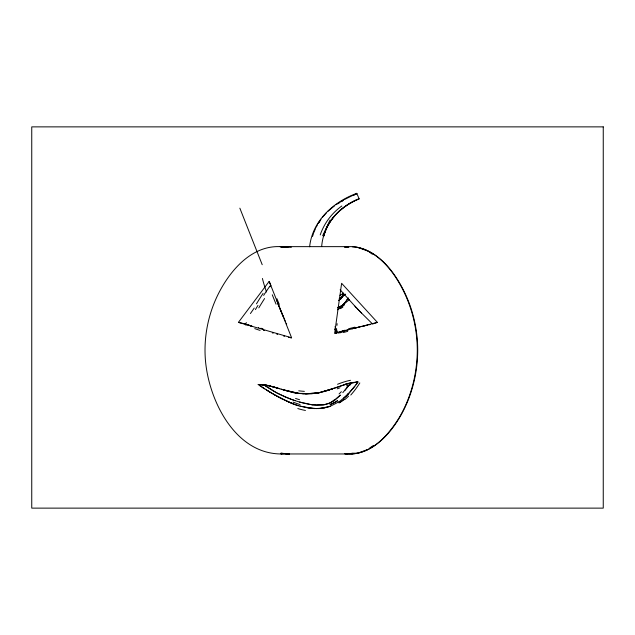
<?xml version="1.0" encoding="UTF-8"?>
<svg xmlns="http://www.w3.org/2000/svg" width="635" height="635" viewBox="0 0 635 635"><rect width="100%" height="100%" fill="white"/><g stroke="black" fill="none" stroke-linecap="round" stroke-linejoin="round"><path stroke-width="0.95" d="M321.675 246.404C323.382 224.655 339.114 206.431 359.124 198.803L356.759 193.334M309.626 246.777C312.325 220.893 333.438 201.898 356.759 193.326M312.531 236.418L313.444 233.624M342.932 294.394L343.44 293.1L342.654 295.108A21.59 16.708 22.8 0 1 341.701 297.037M342.749 294.878L342.448 295.592M313.746 232.688L315.436 228.783M320.215 234.918C324.215 223.218 331.772 213.185 341.813 205.986M322.644 235.752L330.089 219.972M316.166 227.243L317.357 224.973M257.937 305.427L255.413 309.586M348.313 298.069L346.242 300.982M348.266 298.148L347.718 298.974M318.143 223.464L320.977 219.186M270.026 286.806L270.923 285.528L269.169 281.376L238.419 322.374L291.592 337.756L269.169 281.376M356.029 384.802L358.013 381.96L352.33 382.548M357.005 383.429L347.345 395.073M318.802 222.766L319.881 221.266M246.396 322.651L245.404 323.969L238.419 322.374M354.917 386.326L346.948 395.462L338.899 401.947M340.931 298.156L339.257 300.085M322.556 217.178L326.469 212.741M346.535 300.609L344.551 302.982M345.567 301.808L345.9 301.411M340.439 298.791L338.638 300.688M345.226 294.164L340.582 298.005M344.773 390.541L350.964 382.857L342.813 392.652M345.123 294.291L340.805 297.871M344.535 302.998L343.845 303.752M344.995 294.426L339.066 298.99M343.829 303.76L342.384 305.268M347.686 394.732L348.274 394.129M349.266 299.704L343.63 304.443A48.482 48.482 0 0 1 339.971 306.816L337.987 307.919M347.083 395.327L343.344 398.693M340.677 306.943L338.495 308.951M327.636 211.526L334.677 205.677M338.018 309.364L337.534 309.777L338.423 309.007M335.717 399.296L340.368 395.105L334.2 400.502M338.042 203.708L339.495 202.494M335.566 399.423L334.812 400.026M334.629 400.169L329.93 402.995L324.683 404.622M342.13 296.966L341.138 297.648M343.337 304.657L339.011 307.356M369.594 448.072L373.531 445.413M343.106 304.824L340.05 306.769M336.161 204.621L343.702 199.946M333.256 401.169L328.549 403.558L323.913 404.765M339.487 401.558L330.383 406.225L320.294 408.48M340.106 298.315L340.622 297.982M337.955 307.935L338.487 307.65M344.559 199.485L352.425 195.556M341.233 201.612L342.971 200.723M353.409 195.397L356.886 193.619L353.306 195.151M335.351 387.818L320.985 392.335A66.032 66.032 0 0 1 298.125 393.295L281.202 389.176M333.756 388.406L334.486 388.136M334.026 388.302L318.754 392.787L304.887 393.843M367.228 449.667L357.664 453.239L351.861 453.192M332.026 389.025L332.692 388.787M331.557 389.199L332.288 388.938M330.573 406.17L327.247 407.225M339.828 332.43L340.265 332.272M331.367 389.263L318.754 392.787L305.729 393.867M330.287 406.273L328.803 406.773M377.388 322.374L334.669 333.272L341.622 283.297L377.388 322.374L372.578 324.017L361.482 313.031M346.869 383.85L358.013 381.96L348.933 383.294L335.224 387.866L346.932 383.826M329.025 390.073L329.803 389.811M328.247 390.334L325.168 391.279M343.567 384.873L349.052 383.278M344.44 330.922L345.567 330.581M345.75 384.175L346.337 384M345.099 330.724L348.361 329.787M323.469 391.747L325.049 391.311M327.541 407.146L325.945 407.559M327.081 407.273L323.882 407.987M352.004 328.819L352.909 328.581M353.362 328.47L358.426 327.215M335.042 333.177L344.218 330.843M354.076 328.287L355.124 328.017M355.243 327.993L357.378 327.469M358.14 327.287L359.458 326.969M359.283 327.009L362.696 326.215M363.847 325.961L365.006 325.699M363.577 326.017L365.689 325.549M366.768 325.303L367.863 325.064M366.189 325.438L367.395 325.168M368.991 324.81L370.149 324.556M349.734 383.103L351.107 382.81M318.754 392.787L320.318 392.478M324.533 404.654L323.469 404.836M324.802 407.805L317.873 408.622M317.183 393.057L314.015 393.478M322.707 408.186L314.349 408.607M323.763 404.789L316.548 405.178M322.707 404.94L312.372 404.828M352.004 453.882C373.547 452.493 389.096 434.118 399.637 416.949C411.218 396.97 417.052 373.952 417.282 350.909C417.401 323.572 409.138 296.235 393.335 273.868C383.596 260.469 369.697 247.706 352.346 246.785M347.448 453.961C366.57 455.184 382.548 441.508 393.295 427.045C409.353 405.122 417.473 377.976 417.711 350.909C417.83 323.556 409.519 296.212 393.668 273.868C383.207 259.191 367.252 245.801 348.242 246.642L280.21 246.642C253.309 245.42 232.862 267.462 220.821 289.187C209.399 309.682 203.922 333.391 205.2 356.822C207.367 397.812 234.053 453.874 281.162 453.961M312.269 393.652L298.371 393.319A47.728 31.647 19 0 1 293.283 392.43M286.456 453.541L280.948 453.961L347.583 453.961L344.845 453.731M344.384 246.872L348.242 246.642M319.191 408.551L311.15 408.376M346.932 453.961L352.219 453.882M300.355 406.217C285.075 401.709 271.312 393.327 258.175 384.524L267.002 385.326L277.979 388.175L277.106 387.921M317.063 408.646L305.427 407.472M258.175 384.524L264.366 384.897L270.573 386.104M357.664 247.38L367.633 250.984M344.845 247.317L348.813 247.333M355.608 247.372L357.568 247.38M289.25 453.961L280.964 453.239L289.25 453.961L285.377 453.7M259.755 384.516L267.811 385.485M280.21 246.642L291.354 247.277M302.355 393.716L304.046 393.811M315.778 405.138L311.063 404.654M313.777 408.583L300.514 406.257M344.829 453.731L347.583 453.961M312.198 404.805L299.252 401.955M298.926 393.39L284.631 390.223M309.412 408.162L299.879 406.075M264.438 384.905L268.637 385.651M310.237 404.527L303.673 403.154M291.624 392.105L293.275 392.462M268.613 385.651L281.448 389.247M269.415 385.826L279.71 388.715M290.171 391.755L291.028 391.962M290.338 337.733L291.33 337.979M288.385 337.225L289.401 337.487M289.981 391.708L286.631 390.803M283.504 335.947L284.567 336.233M302.855 402.947L299.545 402.042M276.757 334.121L277.63 334.367M272.296 332.883L273.193 333.137M274.423 387.128L276.122 387.628M286.726 390.835L282.892 389.699M298.664 401.78L291.703 399.526M263.462 330.327L264.303 330.581M284.043 390.049L282.313 389.517M245.404 323.969L246.444 324.302M246.777 324.406L252.309 326.438M295.164 400.701L285.488 397.105M247.198 324.548L248.015 324.818M248.364 324.937L252.524 326.525M290.838 399.217L278.122 393.637M292.568 403.574L290.782 402.852M291.394 403.106L286.433 400.955M289.893 402.487L276.876 396.105M285.258 397.002L273.915 391.358L263.509 384.635L277.297 393.208M282.011 398.82L273.423 394.152M275.026 395.073L271.55 393.049M269.819 392.017L271.709 393.144M268.105 390.962L269.954 392.097M266.398 389.906L268.216 391.041M263.041 387.755L264.787 388.882M263.096 387.794L259.771 385.596M369.237 252.071L372.443 254.238M360.934 312.468L361.521 313.071M359.918 311.42L360.45 311.976M360.99 312.523L359.386 310.864M358.751 310.197L359.839 311.34M358.203 309.626L358.854 310.309M357.656 309.055L358.323 309.753M356.568 307.904L357.791 309.189M356.021 307.324L356.727 308.07M354.925 306.157L355.656 306.935M355.473 306.745L356.187 307.507M355.116 306.372L340.138 289.814M334.962 326.739L338.217 333.327M286.29 323.183L286.687 324.048M285.131 320.58L285.52 321.445M284.369 318.849L284.75 319.715M283.988 317.984L279.876 308.499M279.932 308.626L277.67 303.244M334.931 328.874L336.439 332.843M335.026 329.105L335.288 329.763A65.461 46.958 76 0 1 336.034 331.684L336.486 332.97M276.701 300.307L282.972 316.087M339.32 306.578A24.273 7.953 -21 0 1 337.566 307.538M262.215 264.708A189.873 0.421 68.3 0 1 239.847 208.169M359.823 382.945A90.361 85.265 -9.5 0 1 350.774 395.034M305.443 410.456A52.165 38.965 25.8 0 1 297.807 408.551M298.339 405.797A56.134 34.084 22.4 0 1 291.346 403.265M298.934 393.541A49.197 32.837 19.1 0 1 291.013 392.105M304.379 391.343A55.594 39.283 20.6 0 1 298.744 390.803M337.161 388.826A24.146 1.214 -20.4 0 1 339.923 387.81M346.392 385.905A35.457 12.771 -27.3 0 1 350.798 384.707M344.019 399.351A36.814 27.789 -32 0 1 339.019 403.003M337.502 400.629A30.44 20.256 -32.6 0 1 330.263 404.368M337.63 400.828A30.496 20.01 -32.5 0 1 330.049 404.725M300.069 404.543A55.531 32.298 22 0 1 293.092 402.13M254.222 308.062A26.932 1.58 -55.8 0 1 250.428 313.539M258.81 307.872A74.319 15.534 -59.8 0 1 264.573 298.553M263.628 295.378A102.862 26.892 -60.2 0 1 269.938 286.06M256.469 303.847A75.597 20.074 -60.3 0 1 263.073 293.394M266.517 291.989A87.566 29.004 57.9 0 1 262.422 278.471M276.05 304.157A121.785 25.948 62.4 0 1 272.288 294.791M279.305 304.459A117.721 23.209 62.8 0 1 276.963 298.744M263.001 328.859A34.965 4.358 14.7 0 1 260.874 328.208M260.088 330.398A34.592 6.533 13.2 0 1 254.77 328.612M258.826 327.533A23.733 4.413 13.3 0 1 258.405 327.398M245.864 325.255A21.669 4.85 12.3 0 1 246.277 324.866M337.122 323.667A106.045 13.835 -83.2 0 1 336.971 325.39M336.661 328.874A106.045 13.835 -83.2 0 1 336.494 330.637M343.495 332.526A76.684 8.35 -20.3 0 1 347.718 331.335M340.431 331.66A27.821 5.54 -24.2 0 1 345.194 330.152M339.614 332.97A28.599 4.905 -23.3 0 1 343.265 331.748M348.226 393.47A48.919 31.615 -40.8 0 1 343.765 398.153M341.352 391.684A46.093 21.741 -42.7 0 1 339.074 393.946M333.931 400.106A23.043 20.86 -55.9 0 1 333.018 400.772M299.553 399.685A57.555 20.899 18.9 0 1 295.592 398.462M342.035 305.943A35.695 10.517 -32.1 0 1 338.836 308.975M342.813 305.141A44.569 11.343 -33.9 0 1 342.043 305.911M347.559 298.918A58.158 37.695 1.5 0 1 346.353 300.545M342.495 295.608A21.122 16.359 25.2 0 1 341.162 298.291M348.536 328.787A60.904 8.668 -22 0 1 354.933 327.176M348.599 396.065A48.958 41.616 -28.1 0 1 344.638 399.74M344.218 399.288A38.124 29.353 -31.6 0 1 340.138 402.352M337.542 384.27A24.908 6.279 -23.7 0 1 350.48 380.294M344.194 304.514A44.093 12.454 -32.6 0 1 342.138 306.634M342.003 297.156A23.352 17.78 13.5 0 1 340.836 298.998M339.455 300.133A26.408 15.097 -17.2 0 1 339.034 300.553M343.083 293.378A22.908 14.28 -2.8 0 1 339.979 295.37M344.289 304.943A30.464 12.795 -17.7 0 1 341.44 306.856M342.837 307.142A24.305 10.438 -17.7 0 1 340.455 308.634M324.406 234.085L323.763 236.133C328.12 218.503 342.813 205.51 359.132 198.818C343.527 205.295 329.176 217.353 324.406 234.085M286.917 246.785L280.964 247.38L288.711 246.642L286.917 246.785M603.25 126.873L31.75 126.873L31.75 508.127L603.25 508.127L603.25 126.873"/></g></svg>
